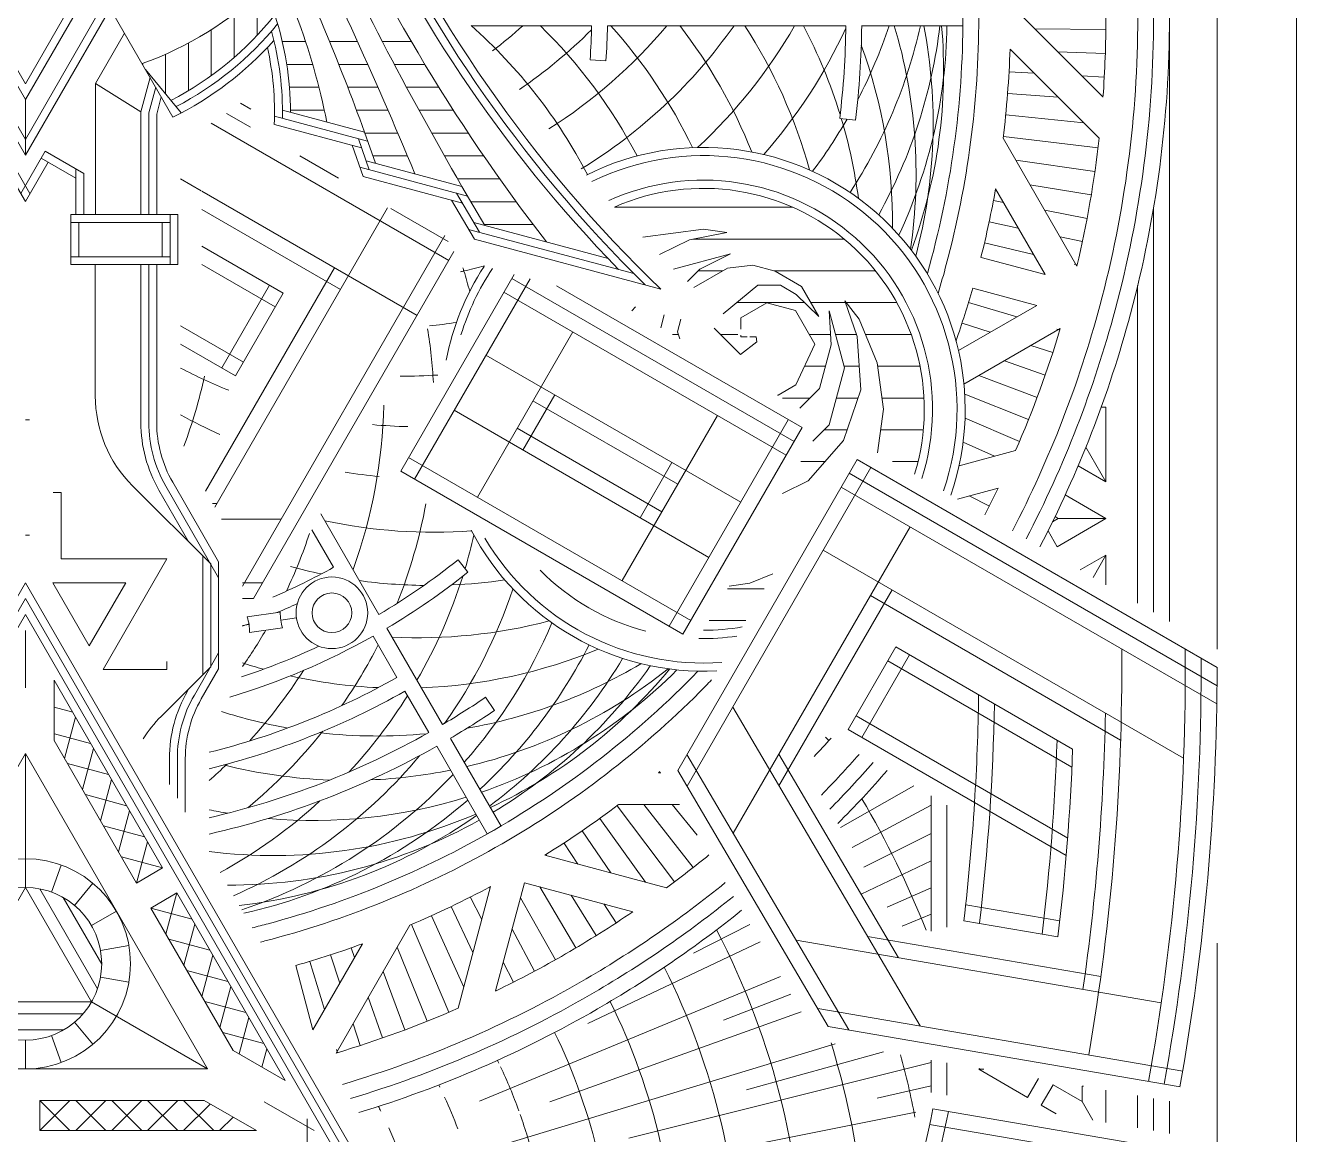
# Model space of a CAD drawing. Header units: inches. Extents: x -51 to 152, y -16 to 48.
# Drawn here: x 1 to 2.25, y 0.152 to 1.242 of the extents above; entities that cross this region are included whole.
import ezdxf

# ---------------------------------------------------------------- set-up
doc = ezdxf.new("R2010")
doc.units = ezdxf.units.IN
doc.header["$MEASUREMENT"] = 0
doc.layers.add('NOPLOT', color=40, linetype='Continuous', lineweight=5)

# ---------------------------------------------------------------- blocks, each defined once
blk = doc.blocks.new('BG')
at = {"layer": 'NOPLOT'}
for p, q in [((-0.8515, 1.4626), (-0.8515, 0.6565)), ((-0.8046, 0.6295), (-0.8046, 1.2589)), ((-0.9948, 1.25), (-0.9169, 1.1721)), ((-0.9141, 1.2383), (-0.9839, 1.2391)), ((-1.0071, 1.2181), (-1.0083, 1.2181)), ((-1.0082, 1.2192), (-0.9206, 1.1316)), ((-0.9146, 1.215), (-0.9614, 1.2165)), ((-0.9845, 1.1955), (-1.0095, 1.1969)), ((-0.9156, 1.1917), (-0.9377, 1.1929)), ((-0.9608, 1.1718), (-1.0106, 1.1756)), ((-0.9358, 1.1468), (-1.0125, 1.1544)), ((-0.9425, 1.0058), (-1.015, 1.1315)), ((-0.9217, 1.122), (-1.0148, 1.1333)), ((-0.9248, 1.0988), (-1.0027, 1.11)), ((-1.0227, 1.0807), (-1.0217, 1.0805)), ((-0.9738, 0.9975), (-1.0225, 1.0818)), ((-0.9284, 1.0758), (-0.9887, 1.0858)), ((-1.0147, 1.0683), (-1.0246, 1.0702)), ((-0.8671, 1.0632), (-0.8671, 0.6656)), ((-0.9325, 1.0528), (-0.9742, 1.0607)), ((-1.3695, 1.0342), (-1.3098, 1.0421)), ((-1.2869, 1.039), (-1.3235, 1.0318)), ((-1.3098, 1.0421), (-1.2869, 1.039)), ((-1.0002, 1.0433), (-1.0288, 1.0494)), ((-1.3235, 1.0318), (-1.3529, 1.0173)), ((-0.9852, 1.0173), (-1.0334, 1.0286)), ((-0.937, 1.0299), (-0.9591, 1.0346)), ((-1.3392, 1.003), (-1.2832, 1.018)), ((-1.2832, 1.018), (-1.3132, 1.003)), ((-1.0368, 1.0144), (-0.9738, 0.9975)), ((-1.3132, 1.003), (-1.3255, 0.9907)), ((-1.2861, 1.0039), (-1.3192, 0.9848)), ((-1.2612, 1.0069), (-1.2861, 1.0039)), ((-1.2393, 1.001), (-1.2612, 1.0069)), ((-1.2132, 0.9859), (-1.2393, 1.001)), ((-0.9421, 1.0072), (-0.9453, 1.0079)), ((-1.2905, 0.9589), (-1.2563, 0.987)), ((-1.2563, 0.987), (-1.2341, 0.987)), ((-1.2341, 0.987), (-1.2185, 0.9779)), ((-1.2185, 0.9779), (-1.1962, 0.9565)), ((-1.1962, 0.9565), (-1.2132, 0.9859)), ((-1.0449, 0.9842), (-0.9819, 0.9673)), ((-0.8828, 0.9867), (-0.8828, 0.6746)), ((-1.3802, 0.962), (-1.3766, 0.9657)), ((-1.2473, 0.9698), (-1.2729, 0.955)), ((-1.2193, 0.9623), (-1.2473, 0.9698)), ((-1.1706, 0.9719), (-1.1565, 0.9536)), ((-1.1586, 0.9366), (-1.1706, 0.9719)), ((-0.9819, 0.9673), (-1.0589, 0.9228)), ((-1.0016, 0.9559), (-1.049, 0.9702)), ((-1.3803, 0.9618), (-1.3802, 0.962)), ((-1.3483, 0.9581), (-1.3517, 0.9453)), ((-1.3319, 0.9537), (-1.3352, 0.9412)), ((-1.2729, 0.955), (-1.2729, 0.9438)), ((-1.2002, 0.9292), (-1.2193, 0.9623)), ((-1.1862, 0.962), (-1.1712, 0.906)), ((-1.1842, 0.9286), (-1.1862, 0.962)), ((-1.1565, 0.9536), (-1.1388, 0.9109)), ((-1.3352, 0.9412), (-1.333, 0.9345)), ((-1.2732, 0.9191), (-1.2991, 0.9449)), ((-1.2729, 0.9379), (-1.2729, 0.9363)), ((-1.0277, 0.9409), (-1.0554, 0.9499)), ((-0.9589, 0.9445), (-1.0536, 0.8898)), ((-0.9593, 0.9431), (-0.9624, 0.944)), ((-1.2572, 0.9316), (-1.2732, 0.9191)), ((-1.2729, 0.9363), (-1.2668, 0.9363)), ((-1.264, 0.9363), (-1.2578, 0.9363)), ((-1.2578, 0.9363), (-1.2572, 0.9316)), ((-1.2189, 0.8891), (-1.2002, 0.9292)), ((-1.1957, 0.8855), (-1.1842, 0.9286)), ((-1.1551, 0.8842), (-1.1586, 0.9366)), ((-0.9663, 0.9208), (-0.9877, 0.9278)), ((-0.9737, 0.8987), (-1.0138, 0.9128)), ((-1.1712, 0.906), (-1.1862, 0.85)), ((-1.1388, 0.9109), (-1.1328, 0.8651)), ((-1.2362, 0.8791), (-1.2189, 0.8891)), ((-0.9817, 0.8768), (-1.0389, 0.8983)), ((-1.2368, 0.879), (-1.2362, 0.8791)), ((-1.2149, 0.8663), (-1.1957, 0.8855)), ((-1.172, 0.8344), (-1.1551, 0.8842)), ((-0.9901, 0.8551), (-1.0528, 0.8801)), ((-1.1328, 0.8651), (-1.1385, 0.8222)), ((-0.914, 0.8672), (-0.9186, 0.8672)), ((-0.914, 0.8672), (-0.914, 0.7939)), ((-1.1862, 0.85), (-1.2023, 0.8339)), ((-0.999, 0.8335), (-1.0525, 0.8563)), ((-1.2067, 0.7949), (-1.172, 0.8344)), ((-1.0237, 0.819), (-1.0544, 0.8329)), ((-0.9337, 0.8279), (-0.914, 0.7939)), ((-1.0584, 0.8097), (-1.0029, 0.8246)), ((-1.0578, 0.8099), (-1.0579, 0.81)), ((-1.0578, 0.8099), (-1.0579, 0.81)), ((-0.914, 0.7939), (-0.9413, 0.8096)), ((-1.232, 0.7824), (-1.2067, 0.7949)), ((-1.06, 0.7769), (-1.0199, 0.7877)), ((-1.0286, 0.77), (-1.0484, 0.78)), ((-0.954, 0.7809), (-0.914, 0.7578)), ((-0.9609, 0.7578), (-0.9665, 0.7545)), ((-0.964, 0.7596), (-0.9609, 0.7578)), ((-0.914, 0.7578), (-0.9619, 0.7301)), ((-0.9609, 0.7578), (-0.914, 0.7578)), ((-0.9619, 0.7301), (-0.9709, 0.7456)), ((-0.9392, 0.7072), (-0.914, 0.7217)), ((-0.9266, 0.6999), (-0.914, 0.7217)), ((-0.914, 0.7217), (-0.914, 0.6926)), ((-1.2415, 0.7034), (-1.264, 0.6941)), ((-1.264, 0.6941), (-1.2846, 0.6914)), ((-1.1863, 0.5397), (-1.1899, 0.5429)), ((-1.3518, 0.5079), (-1.3539, 0.5079)), ((-1.353, 0.5086), (-1.3523, 0.5079)), ((-1.1028, 0.4949), (-1.1751, 0.454)), ((-1.3383, 0.4006), (-1.3946, 0.4755)), ((-1.3334, 0.4766), (-1.3931, 0.4766)), ((-1.3198, 0.4148), (-1.3684, 0.4766)), ((-1.3158, 0.4467), (-1.3404, 0.4766)), ((-1.1636, 0.4345), (-1.0859, 0.476)), ((-1.0859, 0.4851), (-1.0859, 0.3522)), ((-1.0703, 0.4761), (-1.0703, 0.3561)), ((-1.3668, 0.4003), (-1.4117, 0.4629)), ((-1.4009, 0.4095), (-1.4291, 0.4507)), ((-1.4333, 0.4181), (-1.447, 0.4391)), ((-1.0859, 0.4483), (-1.1521, 0.415)), ((-1.4657, 0.4268), (-1.346, 0.3948)), ((-1.4641, 0.4264), (-1.4648, 0.4274)), ((-1.0859, 0.4212), (-1.1548, 0.3887)), ((-1.519, 0.3961), (-1.5511, 0.2764)), ((-1.5194, 0.3945), (-1.52, 0.3955)), ((-1.4857, 0.3998), (-1.5142, 0.2934)), ((-1.4857, 0.3998), (-1.3792, 0.3713)), ((-1.4352, 0.3357), (-1.4708, 0.3958)), ((-1.4152, 0.3478), (-1.44, 0.3876)), ((-1.0859, 0.3948), (-1.129, 0.3757)), ((-1.5364, 0.3312), (-1.558, 0.3763)), ((-1.5277, 0.3636), (-1.539, 0.3859)), ((-1.4554, 0.3241), (-1.4896, 0.3849)), ((-1.3956, 0.3604), (-1.4077, 0.3789)), ((-1.5455, 0.2972), (-1.5773, 0.3673)), ((-1.1143, 0.3571), (-1.0859, 0.3689)), ((-1.671, 0.2324), (-1.5984, 0.3581)), ((-1.56, 0.2725), (-1.5967, 0.3588)), ((-1.4759, 0.3129), (-1.4979, 0.3541)), ((-1.264, 0.3586), (-1.3194, 0.3307)), ((-1.6938, 0.2553), (-1.6451, 0.3397)), ((-1.6462, 0.3393), (-1.6459, 0.3384)), ((-1.254, 0.3417), (-1.4235, 0.2615)), ((-0.8046, -1.2585), (-0.8046, 0.3403)), ((-1.6674, 0.3012), (-1.6764, 0.3289)), ((-1.6529, 0.3262), (-1.6562, 0.3357)), ((-1.5816, 0.2636), (-1.6108, 0.3366)), ((-1.7107, 0.3184), (-1.6938, 0.2553)), ((-1.6824, 0.2751), (-1.6967, 0.3225)), ((-1.4965, 0.3021), (-1.5066, 0.3218)), ((-1.6033, 0.2552), (-1.6248, 0.3124)), ((-1.5299, 0.185), (-1.234, 0.3076)), ((-1.2238, 0.2903), (-1.2902, 0.2647)), ((-1.6253, 0.2472), (-1.6393, 0.2873)), ((-1.2136, 0.273), (-1.4607, 0.1845)), ((-1.6474, 0.2398), (-1.6543, 0.2612)), ((-1.5732, 0.1223), (-1.1801, 0.2416)), ((-1.6696, 0.2328), (-1.6705, 0.2359)), ((-1.1328, 0.2335), (-1.2675, 0.1962)), ((-1.0859, 0.2254), (-1.0859, 0.1937)), ((-1.0859, 0.2231), (-1.3831, 0.1486)), ((-1.0703, 0.2227), (-1.0703, 0.191)), ((-1.0379, 0.2172), (-1.039, 0.2165)), ((-1.039, 0.2165), (-0.9911, 0.1888)), ((-1.034, 0.2165), (-1.039, 0.2165)), ((-0.9911, 0.1888), (-0.9804, 0.2073)), ((-0.9776, 0.181), (-0.9658, 0.2013)), ((-0.9658, 0.2013), (-0.9374, 0.1849)), ((-1.0859, 0.2), (-1.139, 0.1881)), ((-0.9374, 0.1849), (-0.9374, 0.1997)), ((-0.936, 0.1997), (-0.9374, 0.1997)), ((-0.914, 0.1642), (-0.914, 0.1959)), ((-0.8828, 0.1905), (-0.8828, 0.1588)), ((-0.8671, 0.1878), (-0.8671, 0.1561)), ((-0.9776, 0.181), (-0.9629, 0.1726)), ((-0.9374, 0.1849), (-0.9267, 0.1664)), ((-0.8515, 0.1852), (-0.8515, 0.1534)), ((-1.5024, 0.0943), (-1.1008, 0.1742))]:
    blk.add_line(p, q, dxfattribs=at)
at = {"layer": 'NOPLOT', "linetype": 'Continuous'}
for p, q in [((-1.222, 1.0637), (-1.3971, 1.0637)), ((-1.1714, 1.0325), (-1.3201, 1.0325)), ((-1.2907, 1.0012), (-1.315, 1.0012)), ((-1.1406, 1.0012), (-1.2402, 1.0012)), ((-1.2102, 0.97), (-1.277, 0.97)), ((-1.1699, 0.97), (-1.204, 0.97)), ((-1.1196, 0.97), (-1.1691, 0.97)), ((-1.3344, 0.9387), (-1.3403, 0.9387)), ((-1.276, 0.9387), (-1.2929, 0.9387)), ((-1.1848, 0.9387), (-1.2057, 0.9387)), ((-1.1593, 0.9387), (-1.1799, 0.9387)), ((-1.1055, 0.9387), (-1.1504, 0.9387)), ((-1.1898, 0.9075), (-1.2103, 0.9075)), ((-1.1567, 0.9075), (-1.1716, 0.9075)), ((-1.0968, 0.9075), (-1.1384, 0.9075)), ((-1.205, 0.8762), (-1.232, 0.8762)), ((-1.1578, 0.8762), (-1.1791, 0.8762)), ((-1.0929, 0.8762), (-1.1343, 0.8762)), ((-1.1684, 0.845), (-1.1912, 0.845)), ((-1.0935, 0.845), (-1.1355, 0.845)), ((-1.1901, 0.8137), (-1.2139, 0.8137)), ((-1.0987, 0.8137), (-1.1238, 0.8137)), ((-1.2318, 0.7825), (-1.232, 0.7825)), ((-1.25, 0.6887), (-1.2861, 0.6887)), ((-1.2681, 0.6575), (-1.3042, 0.6575))]:
    blk.add_line(p, q, dxfattribs=at)
at = {"layer": 'NOPLOT'}
for centre, radius, start, end in [((-1.8728, 0.8631), 0.5057, 27.4094, 48.5718), ((-1.8232, 1.6201), 0.5057, 307.2514, 311.6364), ((-1.7762, 1.5969), 0.5057, 304.3673, 314.805), ((-1.8232, 0.8799), 0.5057, 27.5922, 45.7643), ((-1.7326, 1.5678), 0.5057, 302.3833, 319.9116), ((-1.6932, 1.5333), 0.5057, 301.3625, 324.8554), ((-1.7762, 0.9031), 0.5057, 25.6917, 42.1166), ((-1.7326, 0.9322), 0.5057, 21.5737, 37.8117), ((-1.6587, 1.4939), 0.5057, 312.7328, 330.1501), ((-1.6932, 0.9667), 0.5057, 15.3373, 33.007), ((-1.6296, 1.4503), 0.5057, 318.5548, 335.402), ((-1.6587, 1.0061), 0.5057, 17.098, 27.8287), ((-1.5896, 1.3537), 0.5057, 326.9979, 347.2619), ((-1.6064, 1.4033), 0.5057, 332.4518, 341.4203), ((-1.5793, 1.3023), 0.5057, 330.8995, 353.1739), ((-1.6064, 1.0967), 0.5057, 351.577, 16.7217), ((-1.5759, 1.25), 0.5057, 335.0068, 359.1147), ((-1.5793, 1.1977), 0.5057, 339.6104, 5.0461), ((-1.5896, 1.1463), 0.5057, 345.035, 10.9291), ((-1.9765, 1.25), 0.9219, 344.1658, 0), ((-1.9765, 1.25), 0.9375, 345, 0), ((-1.9765, 1.25), 1.0938, 345, 0), ((-1.9765, 1.25), 1.0625, 355.7931, 0), ((-1.9765, 1.25), 1.1094, 345, 0), ((-1.9765, 1.25), 1.125, 345, 0), ((-1.6296, 1.0497), 0.5057, 359.2673, 20.0482), ((-1.9765, 1.25), 0.9687, 352.9725, 358.1803), ((-1.6064, 1.4033), 0.5057, 323.0137, 329.9707), ((-1.6587, 1.0061), 0.5057, 7.5504, 16.6411), ((-1.9765, 1.25), 1.0625, 346.711, 353.6028), ((-1.3098, 0.8651), 0.2574, 340.8692, 116.5553), ((-1.3098, 0.8651), 0.2494, 341.2243, 116.0938), ((-1.3098, 0.8651), 0.2253, 342.4452, 114.4194), ((-1.3098, 0.8651), 0.2172, 342.914, 113.7447), ((-1.9765, 1.25), 0.9687, 345.9242, 350.0039), ((-1.3098, 0.8651), 0.2574, 146.9179, 169.2146), ((-1.6587, 1.4939), 0.5057, 282.5821, 282.9519), ((-1.3098, 0.8651), 0.2494, 146.3134, 162.902), ((-2.0288, 0.8528), 0.5057, 17.0481, 17.4179), ((-1.6587, 1.4939), 0.5057, 282.9519, 285.3302), ((-2.0288, 0.8528), 0.5057, 14.6841, 17.0481), ((-1.9765, 1.25), 0.9375, 343.205, 345), ((-1.9765, 1.25), 0.9687, 340.8597, 344.0758), ((-1.9765, 1.25), 1.0938, 332.5438, 345), ((-1.9765, 1.25), 1.1094, 332.508, 345), ((-1.6296, 1.4503), 0.5057, 275.7115, 278.7521), ((-1.9765, 1.25), 1.125, 332.4731, 345), ((-2.0802, 0.8631), 0.5057, 3.2094, 9.2154), ((-1.9765, 1.25), 1.0625, 336.3972, 343.289), ((-1.5896, 1.3537), 0.5057, 242.3842, 248.3113), ((-2.2943, 1.0061), 0.5057, 339.492, 347.615), ((-1.6064, 1.4033), 0.5057, 269.8373, 274.017), ((-2.1298, 0.8799), 0.5057, 340.0884, 358.7875), ((-1.5793, 1.3023), 0.5057, 241.069, 245.9751), ((-1.5896, 1.3537), 0.5057, 264.8111, 268.7852), ((-1.5793, 1.3023), 0.5057, 260.5669, 264.406), ((-1.9765, 1.25), 1.0625, 332.6187, 334.2069), ((-2.0802, 0.8631), 0.5057, 338.1059, 349.6291), ((-1.5759, 1.25), 0.5057, 257.8834, 274.3083), ((-2.1768, 0.9031), 0.5057, 334.6275, 341.5304), ((-2.0288, 0.8528), 0.5057, 343.4262, 347.2672), ((-1.3098, 0.8651), 0.2574, 207.4832, 272.9278), ((-1.3098, 0.8651), 0.2494, 210.5092, 274.133), ((-1.5793, 1.1977), 0.5057, 254.3529, 257.8725), ((-2.0288, 0.8528), 0.5057, 329.8499, 342.5246), ((-1.3098, 0.8651), 0.2253, 224.5141, 255.4859), ((-1.5793, 1.1977), 0.5057, 262.1883, 269.3941), ((-1.9765, 0.8494), 0.5057, 324.598, 341.4452), ((-1.5793, 1.1977), 0.5057, 272.4754, 278.4263), ((-1.5896, 1.1463), 0.5057, 266.993, 284.6627), ((-1.9242, 0.8528), 0.5057, 318.5797, 336.9863), ((-1.3098, 0.8651), 0.2172, 270.0249, 280.1091), ((-2.1768, 0.9031), 0.5057, 324.9021, 329.6954), ((-1.3098, 0.8651), 0.2253, 268.8492, 278.4064), ((-2.0802, 0.8631), 0.5057, 325.1213, 333.007), ((-1.6064, 1.0967), 0.5057, 272.1713, 292.4496), ((-1.8728, 0.8631), 0.5057, 312.7381, 333.0021), ((-1.6064, 1.0967), 0.5057, 251.9486, 254.3941), ((-1.6296, 1.0497), 0.5057, 279.9518, 300.7327), ((-1.8232, 0.8799), 0.5057, 306.8261, 329.1005), ((-1.7762, 0.9031), 0.5057, 300.8853, 324.9932), ((-2.1298, 0.8799), 0.5057, 317.6213, 327.5246), ((-1.6064, 1.0967), 0.5057, 257.4754, 267.3787), ((-1.6587, 1.0061), 0.5057, 283.2783, 308.423), ((-1.6932, 0.9667), 0.5057, 289.0709, 314.965), ((-1.7326, 0.9322), 0.5057, 294.9539, 320.3896), ((-1.9765, 1.25), 0.9219, 300, 315.8342), ((-1.9765, 1.25), 0.9375, 315, 316.0337), ((-2.0288, 0.8528), 0.5057, 317.098, 327.8287), ((-1.9765, 1.25), 0.9375, 300, 315), ((-1.6296, 1.0497), 0.5057, 252.2581, 259.8787), ((-2.0802, 0.8631), 0.5057, 309.598, 321.5442), ((-1.6296, 1.0497), 0.5057, 263.4558, 275.402), ((-1.9765, 1.25), 1.0625, 316.8848, 318.2108), ((-1.9765, 1.25), 1.0938, 315.6886, 318.5523), ((-2.1298, 0.8799), 0.5057, 311.3295, 314.0442), ((-1.6587, 1.0061), 0.5057, 255.9558, 267.902), ((-1.9765, 0.8494), 0.5057, 293.8784, 320.0482), ((-1.9765, 1.25), 1.1094, 315.4691, 318.7157), ((-1.9242, 0.8528), 0.5057, 288.4875, 316.7217), ((-1.6587, 1.0061), 0.5057, 272.4518, 281.4203), ((-1.9765, 1.25), 0.9687, 309.9961, 310.1034), ((-1.9765, 1.25), 1.125, 315.256, 318.8744), ((-2.0288, 0.8528), 0.5057, 298.8268, 312.5482), ((-1.8728, 0.8631), 0.5057, 282.6799, 310.9291), ((-1.6932, 0.9667), 0.5057, 264.9518, 287.2619), ((-1.9765, 1.25), 0.9687, 301.8197, 307.0275), ((-1.9765, 0), 0.9535, 21.7356, 30.3934), ((-1.6932, 0.9667), 0.5057, 258.2889, 260.402), ((-1.7326, 0.9322), 0.5057, 262.8155, 293.1738), ((-1.8232, 0.8799), 0.5057, 276.4626, 305.0461), ((-1.7762, 0.9031), 0.5057, 269.8176, 299.1147), ((-1.9765, 1.25), 0.9219, 285, 300), ((-1.9765, 1.25), 0.9375, 285, 300), ((-1.9765, 1.25), 1.0625, 306.3972, 309.2462), ((-1.9765, 1.25), 0.9687, 292.9725, 298.1803), ((-1.9765, 1.25), 1.0938, 300, 308.9935), ((-1.9765, 1.25), 1.1094, 300, 308.8726), ((-1.9765, 1.25), 1.0625, 300, 304.2069), ((-1.9765, 1.25), 1.125, 300, 308.755), ((-1.9765, 1.25), 0.9219, 283.9924, 285), ((-1.9765, 0), 0.766, 0, 27.4788), ((-1.9765, 1.25), 0.9375, 284.2662, 285), ((-1.9765, 1.25), 0.9687, 285.9242, 290.0039), ((-1.9765, 1.25), 1.0625, 295.7931, 300), ((-1.9765, 0), 0.7035, 0, 26.7562), ((-1.9765, 1.25), 1.0938, 286.5598, 300), ((-1.9765, 1.25), 1.1094, 286.7526, 300), ((-1.9765, 1.25), 1.0625, 286.711, 293.6028), ((-1.9765, 1.25), 1.125, 286.9399, 300), ((-1.9765, 0), 0.641, 0, 26.2095), ((-1.9765, 0), 0.5785, 0, 25.8917), ((-1.9765, 0), 0.8285, 0, 17.0067), ((-1.9765, 0), 0.516, 25.5223, 25.8831), ((-1.9765, 0), 0.891, 10.9664, 14.9978), ((-1.9765, 0), 0.516, 19.8973, 25.1027), ((-1.9765, 0), 0.4535, 26.0002, 26.3119), ((-1.9765, 0), 0.4535, 20.3752, 24.6248), ((-1.9765, 0), 0.391, 26.6313, 27.3948), ((-1.9765, 0), 0.516, 14.2723, 19.4777), ((-1.9765, 0), 0.391, 21.0063, 23.9937)]:
    blk.add_arc(centre, radius, start, end, dxfattribs=at)
blk = doc.blocks.new('*U38')
at = {"layer": 'NOPLOT'}
for p, q in [((-0.1759, 0.0148), (-0.2272, -0.0148)), ((-0.0142, -0.0148), (-0.0142, 0.0148)), ((0.0142, -0.0148), (0.0142, 0.0148)), ((0.1759, 0.0148), (0.2272, -0.0148))]:
    blk.add_line(p, q, dxfattribs=at)
at = {"layer": 'NOPLOT', "linetype": 'Continuous'}
for p, q in [((-0.1852, -0.0148), (-0.1556, 0.0148)), ((-0.1499, -0.0148), (-0.1202, 0.0148)), ((-0.1202, -0.0148), (-0.1499, 0.0148)), ((-0.1145, -0.0148), (-0.0849, 0.0148)), ((-0.0849, -0.0148), (-0.1145, 0.0148)), ((-0.0791, -0.0148), (-0.0495, 0.0148)), ((-0.0495, -0.0148), (-0.0791, 0.0148)), ((-0.0438, -0.0148), (-0.0142, 0.0148)), ((-0.0142, -0.0148), (-0.0438, 0.0148)), ((0.0438, -0.0148), (0.0142, 0.0148)), ((0.0142, -0.0148), (0.0438, 0.0148)), ((0.0791, -0.0148), (0.0495, 0.0148)), ((0.0495, -0.0148), (0.0791, 0.0148)), ((0.1145, -0.0148), (0.0849, 0.0148)), ((0.0849, -0.0148), (0.1145, 0.0148)), ((0.1499, -0.0148), (0.1202, 0.0148)), ((0.1202, -0.0148), (0.1499, 0.0148)), ((0.1852, -0.0148), (0.1556, 0.0148)), ((-0.1556, -0.0148), (-0.1816, 0.0112)), ((0.1556, -0.0148), (0.1816, 0.0112)), ((-0.1909, -0.0148), (-0.2042, -0.0015)), ((0.1909, -0.0148), (0.2042, -0.0015)), ((-0.2269, -0.0148), (-0.227, -0.0147)), ((0.2269, -0.0148), (0.227, -0.0147))]:
    blk.add_line(p, q, dxfattribs=at)
at = {"layer": 'NOPLOT'}
for points in [[(-0.1759, 0.0148), (-0.0142, 0.0148)], [(0.1759, 0.0148), (0.0142, 0.0148)], [(-0.0142, -0.0148), (-0.2272, -0.0148)], [(0.0142, -0.0148), (0.2272, -0.0148)]]:
    blk.add_lwpolyline(points, dxfattribs=at)
blk = doc.blocks.new('*U39')
at = {"layer": 'NOPLOT', "color": 0, "linetype": 'ByBlock', "lineweight": -2, "transparency": 16777216}
for p, rotation in [((6.8709, 0.3946), 240), ((7.1291, 0.3946), 120)]:
    blk.add_blockref('*U38', p, dxfattribs=dict(at, rotation=rotation))
blk.add_blockref('*U38', (7, 0.171), dxfattribs=at)
blk = doc.blocks.new('Goddess')
at = {"layer": 'NOPLOT'}
for p, q in [((0, 0.2066), (0, 0.075)), ((-0.0256, 0.0705), (-0.0353, 0.0971)), ((0.0256, 0.0705), (0.0353, 0.0971)), ((-0.0482, 0.0574), (-0.0664, 0.0791)), ((0.0482, 0.0574), (0.0664, 0.0791)), ((-0.0372, 0.0651), (-0.075, -0.0003)), ((-0.0143, 0.0736), (-0.0709, -0.0245)), ((0, 0.075), (-0.0649, -0.0375)), ((0, 0.075), (0.0649, -0.0375)), ((0.0143, 0.0736), (0.0709, -0.0245)), ((0.0372, 0.0651), (0.075, -0.0003)), ((-0.0649, 0.0375), (-0.0895, 0.0517)), ((0.0649, 0.0375), (0.0895, 0.0517)), ((-0.0739, 0.013), (-0.1017, 0.0179)), ((0.0739, 0.013), (0.1017, 0.0179)), ((-0.0739, -0.013), (-0.1017, -0.0179)), ((0.0739, -0.013), (0.1017, -0.0179)), ((-0.1789, -0.1033), (-0.0649, -0.0375)), ((0.0649, -0.0375), (-0.0649, -0.0375)), ((0.1789, -0.1033), (0.0649, -0.0375)), ((0.0566, -0.0492), (-0.0566, -0.0492)), ((-0.0482, -0.0574), (-0.0664, -0.0791)), ((0.0482, -0.0574), (0.0664, -0.0791)), ((0.0378, -0.0648), (-0.0378, -0.0648)), ((-0.0256, -0.0705), (-0.0353, -0.0971)), ((0, -0.075), (0, -0.1033)), ((0.0256, -0.0705), (0.0353, -0.0971))]:
    blk.add_line(p, q, dxfattribs=at)
for points in [[(-0.1789, -0.1033), (0, 0.2066)], [(0.1789, -0.1033), (0, 0.2066)], [(0.1789, -0.1033), (-0.1789, -0.1033)]]:
    blk.add_lwpolyline(points, dxfattribs=at)
for radius in [0.1033, 0.075]:
    blk.add_circle((0, 0), radius, dxfattribs=at)
blk.add_blockref('*U39', (-7, -0.3201), dxfattribs=at)
blk = doc.blocks.new('MasterSword_Half')
at = {"layer": 'NOPLOT'}
for p, q in [((0.1451, -1.3477), (0.0659, -1.2106)), ((0.1181, -1.3009), (0.1532, -1.3435)), ((0.1135, -1.3426), (0.0689, -1.3146)), ((0.245, -1.3468), (0.3365, -1.3714)), ((0.2528, -1.3408), (0.3334, -1.3624)), ((0.2448, -1.3549), (0.3305, -1.3778)), ((0.3334, -1.3624), (0.3441, -1.393)), ((0.3274, -1.3689), (0.3381, -1.3995)), ((0.3214, -1.3754), (0.3321, -1.406)), ((0.0224, -1.3919), (0, -1.4307)), ((0.0496, -1.4076), (0.0156, -1.388)), ((0.0496, -1.4434), (0.0496, -1.3986)), ((0.329, -1.397), (0.4348, -1.4254)), ((0.335, -1.3906), (0.4291, -1.4158)), ((0.3321, -1.406), (0.4297, -1.4321)), ((0.424, -1.4225), (0.4466, -1.4609)), ((0.4291, -1.4158), (0.4517, -1.4542)), ((0.4189, -1.4292), (0.4415, -1.4676)), ((0.0447, -1.4434), (0.0447, -1.4927)), ((0.15, -1.4434), (0.0447, -1.4434)), ((0.1422, -1.4927), (0.1422, -1.4434)), ((0.15, -1.4927), (0.15, -1.4434)), ((0.0447, -1.4512), (0.1422, -1.4512)), ((0.0525, -1.4849), (0.0525, -1.4512)), ((0.1344, -1.4849), (0.1344, -1.4512)), ((0.4358, -1.458), (0.5983, -1.5015)), ((0.441, -1.4513), (0.5729, -1.4866)), ((0.4415, -1.4676), (0.6249, -1.5167)), ((0.0447, -1.4849), (0.1422, -1.4849)), ((0.0447, -1.4927), (0.15, -1.4927)), ((0.0273, -1.7167), (0.0352, -1.7167)), ((0.0352, -1.7167), (0.0352, -1.7819)), ((0.0352, -1.7819), (0.1392, -1.7819)), ((0.1392, -1.7819), (0.0763, -1.8907)), ((0.1744, -1.8957), (0.1744, -1.779)), ((0.027, -1.8053), (0.0628, -1.8673)), ((0.0986, -1.8053), (0.027, -1.8053)), ((0.0628, -1.8673), (0.0986, -1.8053)), ((0.1392, -1.8829), (0.1392, -1.8907)), ((0.1392, -1.8907), (0.0763, -1.8907)), ((0.1608, -1.9092), (0.1594, -1.9118))]:
    blk.add_line(p, q, dxfattribs=at)
at = {"layer": 'NOPLOT', "linetype": 'Continuous'}
for p, q in [((0.2278, -1.2673), (0.2278, -1.2275)), ((0.2053, -1.289), (0.2053, -1.2461)), ((0.1828, -1.3068), (0.1828, -1.2617)), ((0.1603, -1.3216), (0.1603, -1.2749)), ((0.2526, -1.2733), (0.2755, -1.2733)), ((0.2989, -1.2733), (0.3264, -1.2733)), ((0.3509, -1.2733), (0.3794, -1.2733)), ((0.1378, -1.3248), (0.1378, -1.2858)), ((0.1153, -1.296), (0.1153, -1.2948)), ((0.257, -1.2958), (0.2825, -1.2958)), ((0.3081, -1.2958), (0.3366, -1.2958)), ((0.3626, -1.2958), (0.3927, -1.2958)), ((0.2596, -1.3183), (0.2887, -1.3183)), ((0.3169, -1.3183), (0.3466, -1.3183)), ((0.3746, -1.3183), (0.4065, -1.3183)), ((0.2606, -1.3408), (0.294, -1.3408)), ((0.3255, -1.3408), (0.3564, -1.3408)), ((0.3869, -1.3408), (0.4207, -1.3408)), ((0.3337, -1.3633), (0.3661, -1.3633)), ((0.3993, -1.3633), (0.4354, -1.3633)), ((0.3416, -1.3858), (0.3757, -1.3858)), ((0.4119, -1.3858), (0.4506, -1.3858)), ((0.4248, -1.4083), (0.4663, -1.4083)), ((0.438, -1.4308), (0.4825, -1.4308)), ((0.4512, -1.4533), (0.4992, -1.4533))]:
    blk.add_line(p, q, dxfattribs=at)
at = {"layer": 'NOPLOT'}
for points in [[(0, -1.1148), (0.0781, -1.25), (0, -1.3852)], [(0, -1.1304), (0.069, -1.25), (0, -1.3696)], [(0, -1.1695), (0.0465, -1.25), (0, -1.3305)], [(0, -1.1851), (0.0375, -1.25), (0, -1.3149)], [(0.0974, -1.2651), (0.0689, -1.3146), (0.0689, -1.4434)], [(0.1226, -1.3087), (0.1135, -1.3426), (0.1135, -1.4434)], [(0.1281, -1.3183), (0.1213, -1.3436), (0.1213, -1.4434)], [(0.1336, -1.3278), (0.1291, -1.3447), (0.1291, -1.4434)], [(0.0574, -1.4434), (0.0574, -1.4031), (0.0195, -1.3812), (-0.0045, -1.4229)]]:
    blk.add_lwpolyline(points, dxfattribs=at)
for points in [[(0.1157, -1.9589, -0.05684), (0.1334, -1.9367), (0.1822, -1.8879), (0.1822, -1.7868), (0.1053, -1.71, -0.198912), (0.0687, -1.6216), (0.0687, -1.4927)], [(0.1135, -1.4927), (0.1135, -1.6479, 0.131652), (0.1313, -1.7143), (0.1608, -1.7655)], [(0.1213, -1.4927), (0.1213, -1.6479, 0.131652), (0.1381, -1.7104), (0.19, -1.8004)], [(0.1291, -1.4927), (0.1291, -1.6479, 0.131652), (0.1448, -1.7065), (0.19, -1.7848), (0.19, -1.89), (0.1729, -1.9196, 0.131652), (0.1572, -1.9782), (0.1572, -2.0307)], [(0.19, -1.8744), (0.1661, -1.9157, 0.131652), (0.1494, -1.9782), (0.1494, -2.0172)], [(0.1594, -1.9118, 0.131652), (0.1416, -1.9782), (0.1416, -2.0036)]]:
    blk.add_lwpolyline(points, format="xyb", dxfattribs=at)
for centre, radius, start, end in [((1.95, -0.3573), 1.8182, 203.5804, 217.749), ((1.5508, -0.5548), 1.3352, 203.4945, 226.09), ((1.5508, -0.5548), 1.3508, 203.3507, 224.2572), ((1.5508, -0.5548), 1.343, 203.4064, 225.4921), ((-3.8918, -3.1874), 4.6322, 22.6516, 26.5172), ((3.4442, 0.3333), 3.4856, 204.7923, 210.1184), ((-0.344, -1.4797), 0.6529, 11.2282, 30.3791), ((-1.631, -2.0704), 2.0881, 19.819, 25.8647), ((0.0012, -0.9766), 0.3381, 289.6184, 313.7973), ((0, -1.0534), 0.3125, 297.2421, 321.7003), ((-0.0468, -1.3431), 0.3074, 0.0379, 18.2188), ((0, -1.0534), 0.3203, 297.5462, 320.7502), ((0, -1.0534), 0.3281, 296.2384, 318.1334), ((-0.0468, -1.3431), 0.2996, 358.8951, 15.4722), ((-0.0468, -1.3431), 0.2918, 357.6973, 12.6423)]:
    blk.add_arc(centre, radius, start, end, dxfattribs=at)
blk = doc.blocks.new('A$C7CCE18EE')
at = {"layer": 'NOPLOT'}
for p, q in [((-0.4187, 0.2598), (-0.4987, 0.3059)), ((-0.4265, 0.2462), (-0.4987, 0.2879)), ((-0.4791, 0.1864), (-0.4322, 0.2676)), ((-0.4655, 0.1786), (-0.4187, 0.2598)), ((-0.4577, 0.1921), (-0.5196, 0.2278)), ((-0.4655, 0.1786), (-0.5196, 0.2098)), ((0.1973, -0.0958), (0.1504, -0.177)), ((0.1759, -0.1016), (0.357, -0.2061)), ((0.3528, -0.2758), (0.1447, -0.1557)), ((0.2525, -0.3414), (0.345, -0.3573)), ((-0.4915, -1.7387), (-0.4486, -1.813))]:
    blk.add_line(p, q, dxfattribs=at)
for points in [[(0.3432, -0.3729, 0.020999), (0.3577, -0.1885), (0.1837, -0.088), (0.1368, -0.1692), (0.2612, -0.241, -0.013802), (0.2507, -0.357), (0.3432, -0.3729)], [(0.2652, -0.1351, -0.012566), (0.2612, -0.241, -0.010494)], [(-0.4915, -1.8472, 0.008026), (-0.4364, -1.8029), (-0.4839, -1.7205, -0.001166), (-0.4915, -1.7268)]]:
    blk.add_lwpolyline(points, format="xyb", dxfattribs=at)
blk.add_lwpolyline([(0.2612, -0.241), (0.3514, -0.2931)], dxfattribs=at)
for radius, start, end in [(2.125, 353.2029, 359.0317), (2.1875, 353.1185, 358.1271), (2.125, 309.5292, 310.0722), (2.1875, 308.1911, 309.7816)]:
    blk.add_arc((-1.844, -0.1081), radius, start, end, dxfattribs=at)

msp = doc.modelspace()

# ---------------------------------------------------------------- linework, layer by layer
at = {"layer": 'NOPLOT', "color": 1}
msp.add_line((2.25, -2.4687), (2.25, 2.4688), dxfattribs=at)
at = {"layer": 'NOPLOT'}
for p, q in [((1.9219, 1.2422), (1.9219, 1.2578)), ((1.5567, 1.2422), (1.4383, 1.2422)), ((1.8067, 1.2422), (1.5723, 1.2422)), ((1.9219, 1.2422), (1.8223, 1.2422)), ((1.5552, 1.2087), (1.5708, 1.2075)), ((1, 1.1695), (1, 1.1148)), ((1.2216, 1.1601), (1.2115, 1.1659)), ((1.2212, 1.1423), (1.1976, 1.1559)), ((1.8162, 1.1492), (1.8007, 1.1511)), ((1.4164, 1.0115), (1.1828, 1.1464)), ((1.3079, 1.0922), (1.2699, 1.1142)), ((1.1728, 1.08), (1.1526, 1.0917)), ((1.3851, 0.9574), (1.1735, 1.0796)), ((1.3561, 1.0633), (1.1861, 0.7689)), ((1.3097, 0.9829), (1.1735, 1.0616)), ((1.4158, 1.0299), (1.3594, 1.0624)), ((1.4123, 1.0358), (1.2134, 0.6912)), ((1.3039, 1.0043), (1.1771, 0.7845)), ((1.4806, 0.9977), (1.369, 0.8043)), ((1.7559, 0.8335), (1.4784, 0.9938)), ((1.7481, 0.82), (1.4705, 0.9803)), ((1.7638, 0.8471), (1.5222, 0.9865)), ((1.5382, 0.9412), (1.4445, 0.7788)), ((1.7034, 0.7737), (1.4528, 0.9183)), ((1.5205, 0.8793), (1.4892, 0.8251)), ((1.4216, 0.8642), (1.6721, 0.7195)), ((1.6414, 0.7914), (1.4991, 0.8735)), ((1.0039, 0.8549), (1, 0.8549)), ((1.5867, 0.6967), (1.6805, 0.8591)), ((1.4835, 0.8465), (1.6258, 0.7643)), ((1.6466, 0.6441), (1.7638, 0.8471)), ((1.6544, 0.6576), (1.3768, 0.8179)), ((1.6044, 0.7586), (1.6357, 0.8127)), ((1.6415, 0.5102), (1.8179, 0.8158)), ((1.8179, 0.8158), (2.1719, 0.6114)), ((1.369, 0.8043), (1.6466, 0.6441)), ((1.6506, 0.4947), (1.8314, 0.808)), ((2.1718, 0.5934), (1.8101, 0.8023)), ((2.1716, 0.5755), (1.8023, 0.7887)), ((1.1883, 0.7727), (1.1839, 0.7727)), ((1.2514, 0.7571), (1.1929, 0.7571)), ((1.3476, 0.6635), (1.2906, 0.7624)), ((1, 0.7415), (1.0039, 0.7415)), ((1.3028, 0.7098), (1.2815, 0.7467)), ((1.696, 0.4484), (1.8699, 0.7497)), ((2.1389, 0.5222), (1.7845, 0.7268)), ((1.4254, 0.7173), (1.4352, 0.7051)), ((1.2334, 0.6946), (1.2134, 0.6946)), ((1.741, 0.4951), (1.8522, 0.6877)), ((2.077, 0.5399), (1.8309, 0.682)), ((1.2182, 0.6611), (1.2506, 0.6658)), ((1.2134, 0.6526), (1.2199, 0.6535)), ((1.2204, 0.6457), (1.2528, 0.6503)), ((1.2511, 0.6579), (1.2666, 0.6601)), ((1, 0.5912), (1, 0.6478)), ((1.3653, 0.6016), (1.3419, 0.6422)), ((1.4101, 0.5553), (1.3554, 0.65)), ((1.3966, 0.5475), (1.3732, 0.5881)), ((1.4613, 0.5692), (1.4525, 0.5821)), ((1.8799, 0.259), (1.6955, 0.5725)), ((1.4677, 0.4555), (1.4179, 0.5417)), ((1.4542, 0.4477), (1.4044, 0.5339)), ((1.8096, 0.2552), (1.6504, 0.5258)), ((1.8586, 0.326), (1.7409, 0.5261)), ((1.7895, 0.2586), (1.6415, 0.5102)), ((1.4542, 0.4477), (1.4677, 0.4555)), ((2.117, 0.2817), (1.7578, 0.3434)), ((2.0575, 0.3077), (1.828, 0.3471)), ((2.138, 0.2146), (1.7791, 0.2763)), ((2.1354, 0.1992), (1.7895, 0.2586)), ((1.2348, 0.1845), (1.2838, 0.1562)), ((1.2772, 0.1111), (1.2772, 0.1677))]:
    msp.add_line(p, q, dxfattribs=at)
for points in [[(1.4214, 1.0203), (1.2244, 0.679), (1.2134, 0.679)], [(1.4962, 0.9935), (1.3825, 0.7965)], [(1.633, 0.6519), (1.7502, 0.8549)], [(2.1203, 0.1225), (1.8891, 0.1623)]]:
    msp.add_lwpolyline(points, dxfattribs=at)
for points in [[(1.6016, -0.3473), (1, 0.6947), (0.3984, -0.3473)], [(1.5881, -0.3395), (1, 0.6791), (0.4119, -0.3395)], [(1.5746, -0.3317), (1, 0.6634), (0.4254, -0.3317)]]:
    msp.add_lwpolyline(points, close=True, dxfattribs=at)
msp.add_lwpolyline([(2.1235, 0.1378), (1.8924, 0.1775, -0.040372), (1.7958, -0.1485), (2.0234, -0.2095, 0.038618)], format="xyb", close=True, dxfattribs=at)
for radius in [0.0352, 0.0195]:
    msp.add_circle((1.3014, 0.6651), radius, dxfattribs=at)
for centre, radius, start, end in [((1, 1.25), 0.5568, 355.7467, 359.196), ((1, 1.25), 0.5724, 355.7467, 359.2179), ((1, 1.25), 0.8068, 352.9612, 359.4452), ((1, 1.25), 0.8224, 352.9612, 359.4557), ((1, 1.25), 0.6818, 300.6566, 308.6118), ((1, 1.25), 0.6193, 293.137, 299.2771), ((1, 1.25), 0.6974, 300.6419, 308.6118), ((1, 1.25), 0.6349, 292.9309, 294.9131), ((1.3014, 0.6651), 0.0508, 179.2683, 196.9677), ((1, 1.25), 0.6349, 289.6424, 290.2524), ((1.1696, 0.6463), 0.0508, 359.2683, 16.9677), ((1, 1.25), 0.6974, 286.7498, 299.3581), ((1, 1.25), 0.6818, 288.1644, 295.0465), ((-0.1719, 0.6114), 2.25, 350.2526, 0.4605), ((-0.1719, 0.6114), 2.3125, 349.8654, 0.448), ((-0.1719, 0.6114), 2.3281, 349.868, 0.2223), ((1, 1.25), 0.7443, 284.062, 299.3985), ((-0.1719, 0.6114), 2.3437, 349.8706, 360), ((1, 1.25), 0.7599, 283.7511, 299.4109), ((1, 1.25), 0.8068, 300.5548, 304.1188), ((1, 1.25), 0.8224, 300.5443, 304.1188), ((-0.1719, 0.6114), 2.2344, 351.8554, 358.85), ((1, 1.25), 0.8068, 282.9378, 299.4451), ((1, 1.25), 0.8224, 282.6879, 299.4557), ((-0.1719, 0.6114), 2.125, 338.9276, 348.1456)]:
    msp.add_arc(centre, radius, start, end, dxfattribs=at)

# ---------------------------------------------------------------- block references
at = {"layer": 'NOPLOT', "xscale": -1}
msp.add_blockref('MasterSword_Half', (1, 2.5), dxfattribs=at)
at = {"layer": 'NOPLOT'}
for name, p in [('MasterSword_Half', (1, 2.5)), ('BG', (2.9765, 0)), ('A$C7CCE18EE', (1.6721, 0.7195)), ('Goddess', (1, 0.3201))]:
    msp.add_blockref(name, p, dxfattribs=at)

doc.saveas('drawing.dxf')
